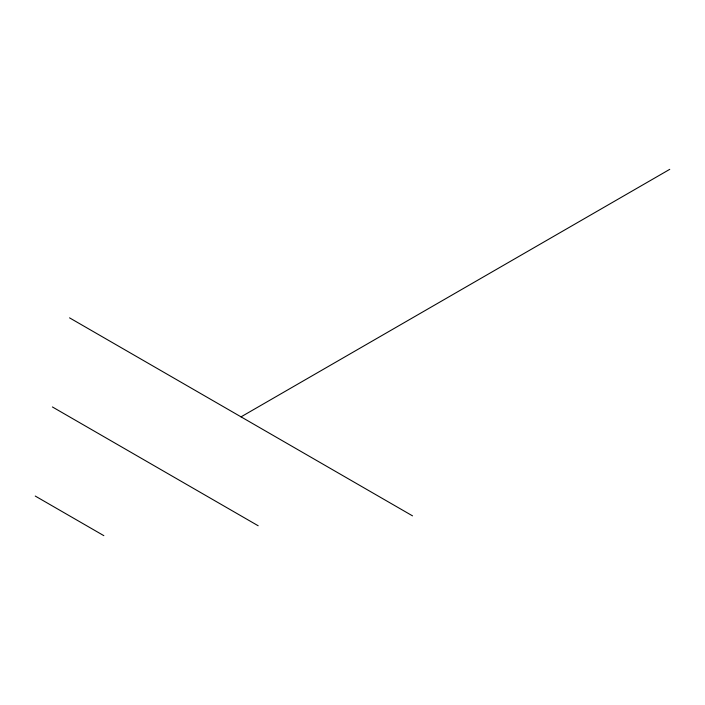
<?xml version="1.0" encoding="UTF-8"?>
<svg xmlns="http://www.w3.org/2000/svg" width="705" height="705" viewBox="0 0 705 705"><rect width="100%" height="100%" fill="white"/><g stroke="black" fill="none" stroke-linecap="round" stroke-linejoin="round"><path stroke-width="1.06" d="M241.031 416.858L669.75 169.341M69.548 317.849L412.522 515.857M52.399 406.952L258.18 525.763M35.25 496.056L103.847 535.659"/></g></svg>
